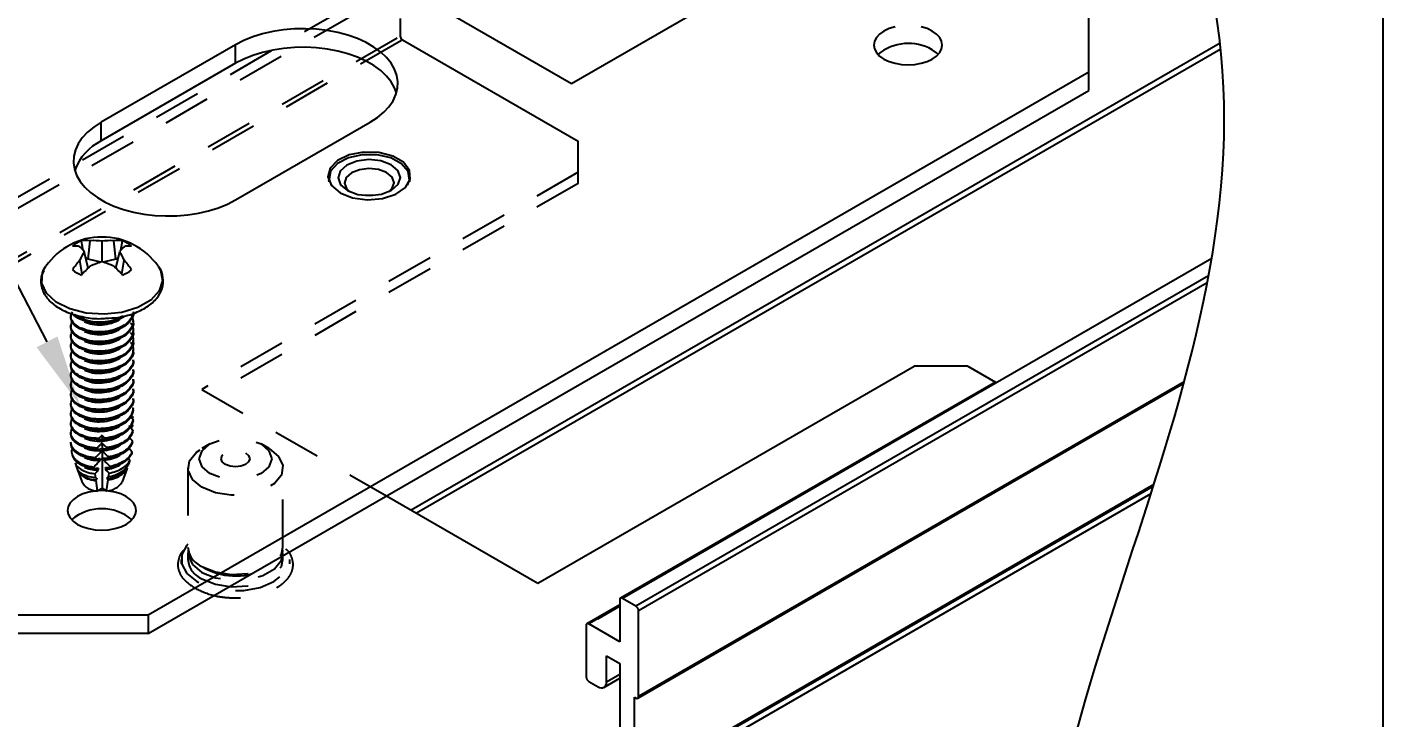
# Model space of a CAD drawing. Extents: x 0 to 16.5, y -14 to 0.
# Drawn here: x 12.939 to 16.506, y -8.873 to -7.055 of the extents above; entities that cross this region are included whole.
import ezdxf
from ezdxf import colors
from ezdxf.entities.mleader import LeaderData, LeaderLine
from ezdxf.math import Vec2, Vec3

# ---------------------------------------------------------------- set-up
doc = ezdxf.new("R2010")
doc.units = 0
doc.header["$LTSCALE"] = 0.5
doc.header["$MEASUREMENT"] = 0
doc.linetypes.add('HIDDEN', pattern=[0.375, 0.25, -0.125])
for name, color, linetype in [('Dimension', 10, 'CONTINUOUS'), ('FAB DWG', 221, 'CONTINUOUS'), ('Hardware', 242, 'CONTINUOUS'), ('Housing', 150, 'CONTINUOUS'), ('Mounting', 4, 'CONTINUOUS')]:
    doc.layers.add(name, color=color, linetype=linetype)
doc.layers.add('Text-Unprinted', color=131, linetype='CONTINUOUS', plot=False)
doc.styles.get("Standard").update_dxf_attribs({"font": 'arial.ttf'})

msp = doc.modelspace()

# ---------------------------------------------------------------- linework, layer by layer
at = {"layer": 'Dimension', "transparency": 16777216}
msp.add_open_spline([(16.4946, -11.4357), (15.1685, -10.124), (16.0562, -8.242), (16.338, -6.4127), (14.7579, -5.449)], degree=3, dxfattribs=at)
at = {"layer": 'Hardware', "linetype": 'Continuous', "lineweight": 25, "transparency": 16777216}
for p, q in [((13.0999, -7.6654), (13.1052, -7.6172)), ((13.1361, -7.6725), (13.1361, -7.6188)), ((13.1722, -7.6654), (13.1669, -7.6172)), ((13.1859, -7.642), (13.1902, -7.6177)), ((13.0842, -7.705), (13.078, -7.6686)), ((13.0998, -7.6894), (13.0895, -7.6456)), ((13.0999, -7.6654), (13.0933, -7.6615)), ((13.1333, -7.6734), (13.0999, -7.6654)), ((13.1722, -7.6654), (13.1388, -7.6734)), ((13.1789, -7.6615), (13.1722, -7.6654)), ((13.1724, -7.6894), (13.1826, -7.6456)), ((13.1879, -7.705), (13.1942, -7.6686)), ((12.9825, -7.694), (12.9883, -7.6843)), ((13.0541, -7.8159), (13.0541, -7.8191)), ((13.0541, -7.8414), (13.0541, -7.8446)), ((13.0781, -7.8206), (13.0668, -7.8119)), ((13.1517, -7.8286), (13.1619, -7.8303)), ((13.2181, -7.8319), (13.2181, -7.8287)), ((13.0541, -7.867), (13.0541, -7.8701)), ((13.2181, -7.8574), (13.2181, -7.8542)), ((13.2181, -7.8829), (13.2181, -7.8797)), ((13.0541, -7.8925), (13.0541, -7.8957)), ((13.0541, -7.918), (13.0541, -7.9212)), ((13.2181, -7.9084), (13.2181, -7.9052)), ((13.0541, -7.9435), (13.0541, -7.9467)), ((13.2181, -7.9339), (13.2181, -7.9307)), ((13.0541, -7.969), (13.0541, -7.9722)), ((13.2181, -7.9594), (13.2181, -7.9563)), ((13.2181, -7.985), (13.2181, -7.9818)), ((13.0541, -7.9945), (13.0541, -7.9977)), ((13.0541, -8.0201), (13.0541, -8.0232)), ((13.2181, -8.0105), (13.2181, -8.0073)), ((13.0541, -8.0456), (13.0541, -8.0488)), ((13.2181, -8.0574), (13.2168, -8.0577)), ((13.2168, -8.0577), (13.2181, -8.0592)), ((13.2176, -8.0607), (13.2181, -8.0602)), ((13.2181, -8.036), (13.2181, -8.0328)), ((13.0541, -8.0711), (13.0541, -8.0743)), ((13.0541, -8.0966), (13.0541, -8.0998)), ((13.2153, -8.0851), (13.2178, -8.0825)), ((13.0541, -8.1221), (13.0541, -8.1253)), ((13.1326, -8.1153), (13.1361, -8.1148)), ((13.1361, -8.1093), (13.1333, -8.1121)), ((13.1388, -8.1118), (13.1361, -8.1093)), ((13.1361, -8.1093), (13.1361, -8.1148)), ((13.1361, -8.1148), (13.1394, -8.115)), ((13.1361, -8.1297), (13.1361, -8.1396)), ((13.1361, -8.15), (13.1361, -8.1645)), ((13.0577, -8.1807), (13.0598, -8.1865)), ((13.0651, -8.2017), (13.0702, -8.2159)), ((13.1361, -8.1686), (13.1361, -8.2685)), ((13.2092, -8.1951), (13.2056, -8.2053)), ((13.2153, -8.1769), (13.2067, -8.1898)), ((13.0723, -8.2219), (13.0827, -8.2512)), ((13.077, -8.2301), (13.0898, -8.2399)), ((13.0901, -8.2396), (13.077, -8.2301)), ((13.0898, -8.2399), (13.0901, -8.2396)), ((13.1149, -8.2129), (13.1154, -8.2165)), ((13.1174, -8.2306), (13.1189, -8.2412)), ((13.1498, -8.2393), (13.1535, -8.2392)), ((13.1535, -8.2392), (13.155, -8.2291)), ((13.1571, -8.2145), (13.1575, -8.2114)), ((13.1575, -8.2114), (13.1575, -8.2114)), ((13.202, -8.2155), (13.1892, -8.2519)), ((13.2005, -8.2136), (13.202, -8.2155)), ((13.1189, -8.2412), (13.122, -8.241)), ((13.1209, -8.2473), (13.1199, -8.2483)), ((13.1199, -8.2483), (13.1238, -8.2755)), ((13.1238, -8.2755), (13.1361, -8.2685)), ((13.1361, -8.2685), (13.1483, -8.2755)), ((13.1483, -8.2755), (13.1524, -8.2469)), ((13.1524, -8.2469), (13.1509, -8.2454))]:
    msp.add_line(p, q, dxfattribs=at)
at = {"layer": 'Hardware', "linetype": 'Continuous', "lineweight": 25, "transparency": 16777216, "flags": 128}
for points in [[(13.2839, -7.6843), (13.2901, -7.6951), (13.2954, -7.7223), (13.2866, -7.7493), (13.2644, -7.7736), (13.2308, -7.793), (13.1887, -7.8058), (13.142, -7.8109), (13.0948, -7.8078), (13.0512, -7.7968), (13.0152, -7.7789), (12.9899, -7.7557), (12.9776, -7.7292), (12.9794, -7.7018), (12.9825, -7.694)], [(13.0711, -8.2166), (13.0728, -8.2232), (13.077, -8.2301)]]:
    msp.add_lwpolyline(points, dxfattribs=at)
at = {"layer": 'Hardware', "linetype": 'Continuous', "lineweight": 25, "transparency": 16777216}
for centre, radius, start, end in [((13.1361, -7.7881), 0.1806, 35.088, 144.912), ((13.1141, -7.7007), 0.089, 111.1734, 128.8212), ((13.0618, -7.7085), 0.0773, 77.8855, 92.5937), ((12.9988, -7.717), 0.1155, 38.183, 46.6966), ((13.0953, -7.7055), 0.0889, 83.5452, 98.6296), ((13.1124, -7.7839), 0.1668, 81.8505, 92.4696), ((13.1597, -7.7839), 0.1668, 87.5304, 98.1495), ((13.1769, -7.7055), 0.0889, 81.3704, 96.4548), ((13.2734, -7.717), 0.1155, 133.3034, 141.817), ((13.1581, -7.7007), 0.089, 51.1788, 68.8266), ((13.2104, -7.7085), 0.0773, 87.4063, 102.1145), ((13.249, -7.8222), 0.2299, 138.0627, 146.0598), ((13.2606, -7.7462), 0.1984, 149.535, 156.9599), ((13.0116, -7.7462), 0.1984, 23.0401, 30.465), ((13.0232, -7.8222), 0.2299, 33.9402, 41.9373), ((13.1141, -7.6245), 0.089, 231.1788, 248.8266), ((13.3433, -7.9469), 0.3544, 132.191, 137.5116), ((13.2163, -7.9277), 0.2675, 107.4467, 114.5241), ((13.0559, -7.9277), 0.2675, 65.4759, 72.5533), ((12.9289, -7.9469), 0.3544, 42.4884, 47.809), ((13.1581, -7.6245), 0.089, 291.1734, 308.8212), ((13.1471, -8.1209), 0.0911, 276.5834, 310.8704), ((13.124, -8.2284), 0.0472, 208.9276, 269.8493), ((13.147, -8.226), 0.0495, 271.5526, 328.442)]:
    msp.add_arc(centre, radius, start, end, dxfattribs=at)
for major_axis, ratio, start_param, end_param in [((0.0623, 0.5129), 0.103906, 5.550319, 5.558335), ((0.0551, 0.5797), 0.104683, 5.424047, 5.432229), ((0.0623, 0.5129), 0.103906, 5.488209, 5.495791), ((0.0551, 0.5797), 0.104683, 5.360736, 5.368458), ((0.0623, 0.5129), 0.103906, 0.897187, 0.905246), ((-0.0623, 0.5129), 0.103906, 5.378789, 5.38669), ((0.0623, 0.5129), 0.103906, 5.42916, 5.436395), ((0.0551, 0.5797), 0.104683, 5.300658, 5.308015), ((0.0623, 0.5129), 0.103906, 1.019851, 1.027134), ((0.0623, 0.5129), 0.103906, 0.960083, 0.96771), ((-0.0623, 0.5129), 0.103906, 5.317478, 5.324971), ((-0.0623, 0.5129), 0.103906, 5.25905, 5.266216), ((0.0551, 0.5797), 0.104683, 5.243173, 5.250235), ((0.0623, 0.5129), 0.103906, 1.077103, 1.084107), ((0.0495, 0.4071), 0.103906, 0.931604, 0.951243), ((0.0495, 0.4071), 0.103906, 0.863326, 0.870497), ((-0.0495, 0.4071), 0.103906, 5.412877, 5.419859), ((-0.0495, 0.4071), 0.103906, 5.334093, 5.35328), ((-0.0623, 0.5129), 0.103906, 5.202957, 5.209856), ((0.0551, 0.5797), 0.104683, 5.187803, 5.194622), ((0.0495, 0.4071), 0.103906, 1.008321, 1.0268), ((-0.0495, 0.4071), 0.103906, 5.26015, 5.278251), ((-0.0495, 0.4071), 0.103906, 5.189906, 5.207169), ((0.0495, 0.4071), 0.103906, 1.080833, 1.098422)]:
    msp.add_ellipse((13.1361, -8.4371), major_axis=major_axis, ratio=ratio, start_param=start_param, end_param=end_param, dxfattribs=at)
for points, knots in [([(13.0862, -7.642), (13.086, -7.6406), (13.0845, -7.6325), (13.0831, -7.6244), (13.0819, -7.6177)], [0, 0, 0, 0, 0.169729, 1, 1, 1, 1]), ([(12.983, -7.6954), (12.9802, -7.7013), (12.9732, -7.7161), (12.9758, -7.7419), (12.9895, -7.7681), (13.0139, -7.7904), (13.0476, -7.8081), (13.0885, -7.819), (13.1228, -7.8235), (13.1419, -7.8218), (13.1461, -7.8214)], [0, 0, 0, 0, 0.093745, 0.235235, 0.37313, 0.514045, 0.660746, 0.809291, 0.957571, 1, 1, 1, 1]), ([(13.1461, -7.8214), (13.1567, -7.8209), (13.1824, -7.8198), (13.2202, -7.8095), (13.2558, -7.7923), (13.2814, -7.7697), (13.2965, -7.743), (13.2978, -7.7148), (13.293, -7.6953), (13.2859, -7.6875), (13.2858, -7.6874)], [0, 0, 0, 0, 0.108513, 0.260972, 0.414412, 0.569308, 0.70776, 0.855419, 0.997326, 1, 1, 1, 1]), ([(13.0781, -7.8462), (13.0715, -7.8418), (13.0581, -7.8331), (13.0517, -7.8174), (13.0565, -7.8079), (13.0585, -7.8041)], [0, 0, 0, 0, 0.365779, 0.741182, 1, 1, 1, 1]), ([(13.0781, -7.8238), (13.0703, -7.8197), (13.0625, -7.8156), (13.0604, -7.8102), (13.0604, -7.8101)], [0, 0, 0, 0, 0.9988749, 1, 1, 1, 1]), ([(13.218, -7.8032), (13.218, -7.8032), (13.2201, -7.8098), (13.2128, -7.8233), (13.1959, -7.8407), (13.1682, -7.8529), (13.1362, -7.8579), (13.1035, -7.8563), (13.0865, -7.8495), (13.0781, -7.8462)], [0, 0, 0, 0, 0.001912, 0.16499, 0.333323, 0.501657, 0.664735, 0.834544, 1, 1, 1, 1]), ([(13.218, -7.8064), (13.218, -7.8064), (13.2201, -7.813), (13.2128, -7.8265), (13.1959, -7.8438), (13.1682, -7.856), (13.1362, -7.8611), (13.1035, -7.8595), (13.0865, -7.8527), (13.0781, -7.8494)], [0, 0, 0, 0, 0.001912, 0.16499, 0.333323, 0.501657, 0.664735, 0.834544, 1, 1, 1, 1]), ([(13.2122, -7.8103), (13.215, -7.8165), (13.2207, -7.8291), (13.2136, -7.8488), (13.1957, -7.8662), (13.1682, -7.8784), (13.1361, -7.8834), (13.1035, -7.8818), (13.0865, -7.875), (13.0781, -7.8717)], [0, 0, 0, 0, 0.135905, 0.27709, 0.422824, 0.568559, 0.709744, 0.856757, 1, 1, 1, 1]), ([(13.0781, -7.8717), (13.0715, -7.8674), (13.0581, -7.8586), (13.0517, -7.8429), (13.0565, -7.8334), (13.0585, -7.8296)], [0, 0, 0, 0, 0.3657785, 0.7411822, 1, 1, 1, 1]), ([(13.0781, -7.8494), (13.0712, -7.845), (13.0575, -7.8363), (13.0553, -7.8249), (13.0541, -7.8191)], [0, 0, 0, 0, 0.4963371, 1, 1, 1, 1]), ([(13.0781, -7.8749), (13.0712, -7.8705), (13.0575, -7.8618), (13.0553, -7.8504), (13.0541, -7.8446)], [0, 0, 0, 0, 0.496337, 1, 1, 1, 1]), ([(13.1907, -7.8158), (13.1832, -7.8197), (13.1673, -7.8279), (13.136, -7.8323), (13.1035, -7.8308), (13.0865, -7.824), (13.0781, -7.8206)], [0, 0, 0, 0, 0.2278321, 0.4805168, 0.7436315, 1, 1, 1, 1]), ([(13.1941, -7.8175), (13.1855, -7.8219), (13.1686, -7.8308), (13.136, -7.8355), (13.1035, -7.834), (13.0865, -7.8272), (13.0781, -7.8238)], [0, 0, 0, 0, 0.252496, 0.49711, 0.75182, 1, 1, 1, 1]), ([(13.218, -7.8319), (13.218, -7.8319), (13.2201, -7.8385), (13.2128, -7.852), (13.1959, -7.8694), (13.1682, -7.8816), (13.1362, -7.8866), (13.1035, -7.885), (13.0865, -7.8782), (13.0781, -7.8749)], [0, 0, 0, 0, 0.001912, 0.16499, 0.333323, 0.501657, 0.664735, 0.834544, 1, 1, 1, 1]), ([(13.2113, -7.8338), (13.2114, -7.834), (13.2177, -7.8399), (13.2194, -7.8545), (13.214, -7.8742), (13.1956, -7.8917), (13.1683, -7.9039), (13.1361, -7.909), (13.1035, -7.9073), (13.0865, -7.9005), (13.0781, -7.8972)], [0, 0, 0, 0, 0.003884, 0.148717, 0.287809, 0.431382, 0.574956, 0.714048, 0.858881, 1, 1, 1, 1]), ([(13.186, -7.821), (13.1848, -7.8224), (13.1791, -7.8285), (13.1612, -7.8355), (13.1362, -7.84), (13.1102, -7.839), (13.0967, -7.8338), (13.0901, -7.8313)], [0, 0, 0, 0, 0.065563, 0.301515, 0.530069, 0.768099, 1, 1, 1, 1]), ([(13.186, -7.8465), (13.1848, -7.8479), (13.1791, -7.854), (13.1612, -7.861), (13.1362, -7.8655), (13.1102, -7.8645), (13.0967, -7.8593), (13.0901, -7.8568)], [0, 0, 0, 0, 0.065563, 0.301515, 0.530069, 0.768099, 1, 1, 1, 1]), ([(13.0781, -7.8972), (13.0715, -7.8929), (13.0581, -7.8841), (13.0517, -7.8684), (13.0565, -7.859), (13.0585, -7.8551)], [0, 0, 0, 0, 0.3657785, 0.7411822, 1, 1, 1, 1]), ([(13.0781, -7.9227), (13.0715, -7.9184), (13.0581, -7.9096), (13.0517, -7.8939), (13.0565, -7.8845), (13.0585, -7.8806)], [0, 0, 0, 0, 0.365779, 0.741182, 1, 1, 1, 1]), ([(13.0781, -7.9004), (13.0712, -7.896), (13.0575, -7.8873), (13.0553, -7.8759), (13.0541, -7.8701)], [0, 0, 0, 0, 0.4963371, 1, 1, 1, 1]), ([(13.218, -7.8574), (13.218, -7.8575), (13.2201, -7.864), (13.2128, -7.8775), (13.1959, -7.8949), (13.1682, -7.9071), (13.1362, -7.9121), (13.1035, -7.9105), (13.0865, -7.9037), (13.0781, -7.9004)], [0, 0, 0, 0, 0.001912, 0.16499, 0.333323, 0.501657, 0.664735, 0.834544, 1, 1, 1, 1]), ([(13.2113, -7.8593), (13.2114, -7.8595), (13.2177, -7.8654), (13.2194, -7.88), (13.214, -7.8997), (13.1956, -7.9172), (13.1683, -7.9294), (13.1361, -7.9345), (13.1035, -7.9328), (13.0865, -7.9261), (13.0781, -7.9227)], [0, 0, 0, 0, 0.003884, 0.148717, 0.287809, 0.431382, 0.574956, 0.714048, 0.858881, 1, 1, 1, 1]), ([(13.218, -7.8829), (13.218, -7.883), (13.2201, -7.8895), (13.2128, -7.903), (13.1959, -7.9204), (13.1682, -7.9326), (13.1362, -7.9377), (13.1035, -7.936), (13.0865, -7.9292), (13.0781, -7.9259)], [0, 0, 0, 0, 0.0019117, 0.1649899, 0.3333232, 0.5016566, 0.6647348, 0.8345443, 1, 1, 1, 1]), ([(13.186, -7.8721), (13.1848, -7.8734), (13.1791, -7.8795), (13.1612, -7.8865), (13.1362, -7.891), (13.1102, -7.89), (13.0967, -7.8849), (13.0901, -7.8823)], [0, 0, 0, 0, 0.065563, 0.301515, 0.530069, 0.768099, 1, 1, 1, 1]), ([(13.0781, -7.9482), (13.0715, -7.9439), (13.0581, -7.9351), (13.0517, -7.9194), (13.0565, -7.91), (13.0585, -7.9061)], [0, 0, 0, 0, 0.365779, 0.741182, 1, 1, 1, 1]), ([(13.0781, -7.9259), (13.0712, -7.9216), (13.0575, -7.9128), (13.0553, -7.9014), (13.0541, -7.8956)], [0, 0, 0, 0, 0.496337, 1, 1, 1, 1]), ([(13.2113, -7.8849), (13.2114, -7.885), (13.2177, -7.8909), (13.2194, -7.9055), (13.214, -7.9252), (13.1956, -7.9428), (13.1683, -7.9549), (13.1361, -7.96), (13.1035, -7.9583), (13.0865, -7.9516), (13.0781, -7.9482)], [0, 0, 0, 0, 0.0038841, 0.1487169, 0.2878086, 0.4313823, 0.5749561, 0.7140477, 0.8588806, 1, 1, 1, 1]), ([(13.218, -7.9084), (13.218, -7.9085), (13.2201, -7.915), (13.2128, -7.9286), (13.1959, -7.9459), (13.1682, -7.9581), (13.1362, -7.9632), (13.1035, -7.9615), (13.0865, -7.9548), (13.0781, -7.9514)], [0, 0, 0, 0, 0.001912, 0.16499, 0.333323, 0.501657, 0.664735, 0.834544, 1, 1, 1, 1]), ([(13.186, -7.8976), (13.1848, -7.8989), (13.1791, -7.905), (13.1612, -7.912), (13.1362, -7.9165), (13.1102, -7.9155), (13.0967, -7.9104), (13.0901, -7.9078)], [0, 0, 0, 0, 0.065563, 0.301515, 0.530069, 0.768099, 1, 1, 1, 1]), ([(13.0781, -7.9737), (13.0715, -7.9694), (13.0581, -7.9607), (13.0517, -7.945), (13.0565, -7.9355), (13.0585, -7.9316)], [0, 0, 0, 0, 0.365779, 0.741182, 1, 1, 1, 1]), ([(13.0781, -7.9514), (13.0712, -7.9471), (13.0575, -7.9383), (13.0553, -7.9269), (13.0541, -7.9212)], [0, 0, 0, 0, 0.496337, 1, 1, 1, 1]), ([(13.0781, -7.9769), (13.0712, -7.9726), (13.0575, -7.9639), (13.0553, -7.9524), (13.0541, -7.9467)], [0, 0, 0, 0, 0.496337, 1, 1, 1, 1]), ([(13.218, -7.9308), (13.218, -7.9308), (13.2201, -7.9373), (13.2128, -7.9509), (13.1959, -7.9682), (13.1682, -7.9804), (13.1362, -7.9855), (13.1035, -7.9839), (13.0865, -7.9771), (13.0781, -7.9737)], [0, 0, 0, 0, 0.001912, 0.16499, 0.333323, 0.501657, 0.664735, 0.834544, 1, 1, 1, 1]), ([(13.218, -7.9339), (13.218, -7.934), (13.2201, -7.9405), (13.2128, -7.9541), (13.1959, -7.9714), (13.1682, -7.9836), (13.1362, -7.9887), (13.1035, -7.9871), (13.0865, -7.9803), (13.0781, -7.9769)], [0, 0, 0, 0, 0.001912, 0.16499, 0.333323, 0.501657, 0.664735, 0.834544, 1, 1, 1, 1]), ([(13.186, -7.9231), (13.1848, -7.9244), (13.1791, -7.9305), (13.1612, -7.9375), (13.1362, -7.942), (13.1102, -7.9411), (13.0967, -7.9359), (13.0901, -7.9334)], [0, 0, 0, 0, 0.065563, 0.301515, 0.530069, 0.768099, 1, 1, 1, 1]), ([(13.186, -7.9486), (13.1848, -7.9499), (13.1791, -7.956), (13.1612, -7.9631), (13.1362, -7.9676), (13.1102, -7.9666), (13.0967, -7.9614), (13.0901, -7.9589)], [0, 0, 0, 0, 0.065563, 0.301515, 0.530069, 0.768099, 1, 1, 1, 1]), ([(13.0781, -7.9993), (13.0715, -7.9949), (13.0581, -7.9862), (13.0517, -7.9705), (13.0565, -7.961), (13.0585, -7.9572)], [0, 0, 0, 0, 0.365779, 0.741182, 1, 1, 1, 1]), ([(13.0781, -8.0248), (13.0715, -8.0205), (13.0581, -8.0117), (13.0517, -7.996), (13.0565, -7.9865), (13.0585, -7.9827)], [0, 0, 0, 0, 0.365779, 0.741182, 1, 1, 1, 1]), ([(13.0781, -8.0025), (13.0712, -7.9981), (13.0575, -7.9894), (13.0553, -7.978), (13.0541, -7.9722)], [0, 0, 0, 0, 0.496337, 1, 1, 1, 1]), ([(13.218, -7.9563), (13.218, -7.9563), (13.2201, -7.9629), (13.2128, -7.9764), (13.1959, -7.9938), (13.1682, -8.006), (13.1362, -8.011), (13.1035, -8.0094), (13.0865, -8.0026), (13.0781, -7.9993)], [0, 0, 0, 0, 0.001912, 0.16499, 0.333323, 0.501657, 0.664735, 0.834544, 1, 1, 1, 1]), ([(13.218, -7.9595), (13.218, -7.9595), (13.2201, -7.9661), (13.2128, -7.9796), (13.1959, -7.9969), (13.1682, -8.0091), (13.1362, -8.0142), (13.1035, -8.0126), (13.0865, -8.0058), (13.0781, -8.0025)], [0, 0, 0, 0, 0.001912, 0.16499, 0.333323, 0.501657, 0.664735, 0.834544, 1, 1, 1, 1]), ([(13.218, -7.9818), (13.218, -7.9819), (13.2201, -7.9884), (13.2128, -8.0019), (13.1959, -8.0193), (13.1682, -8.0315), (13.1362, -8.0365), (13.1035, -8.0349), (13.0865, -8.0281), (13.0781, -8.0248)], [0, 0, 0, 0, 0.001912, 0.16499, 0.333323, 0.501657, 0.664735, 0.834544, 1, 1, 1, 1]), ([(13.218, -7.985), (13.218, -7.985), (13.2201, -7.9916), (13.2128, -8.0051), (13.1959, -8.0225), (13.1682, -8.0347), (13.1362, -8.0397), (13.1035, -8.0381), (13.0865, -8.0313), (13.0781, -8.028)], [0, 0, 0, 0, 0.001912, 0.16499, 0.333323, 0.501657, 0.664735, 0.834544, 1, 1, 1, 1]), ([(13.186, -7.9741), (13.1848, -7.9755), (13.1791, -7.9816), (13.1612, -7.9886), (13.1362, -7.9931), (13.1102, -7.9921), (13.0967, -7.9869), (13.0901, -7.9844)], [0, 0, 0, 0, 0.065563, 0.301515, 0.530069, 0.768099, 1, 1, 1, 1]), ([(13.0781, -8.0503), (13.0715, -8.046), (13.0581, -8.0372), (13.0517, -8.0215), (13.0565, -8.0121), (13.0585, -8.0082)], [0, 0, 0, 0, 0.365779, 0.741182, 1, 1, 1, 1]), ([(13.0781, -8.028), (13.0712, -8.0236), (13.0575, -8.0149), (13.0553, -8.0035), (13.0541, -7.9977)], [0, 0, 0, 0, 0.4963371, 1, 1, 1, 1]), ([(13.0781, -8.0535), (13.0712, -8.0492), (13.0575, -8.0404), (13.0553, -8.029), (13.0541, -8.0232)], [0, 0, 0, 0, 0.496337, 1, 1, 1, 1]), ([(13.218, -8.0073), (13.218, -8.0074), (13.2201, -8.0139), (13.2128, -8.0274), (13.1959, -8.0448), (13.1682, -8.057), (13.1362, -8.0621), (13.1035, -8.0604), (13.0865, -8.0536), (13.0781, -8.0503)], [0, 0, 0, 0, 0.001912, 0.16499, 0.333323, 0.501657, 0.664735, 0.834544, 1, 1, 1, 1]), ([(13.218, -8.0105), (13.218, -8.0106), (13.2201, -8.0171), (13.2128, -8.0306), (13.1959, -8.048), (13.1682, -8.0602), (13.1362, -8.0652), (13.1035, -8.0636), (13.0865, -8.0568), (13.0781, -8.0535)], [0, 0, 0, 0, 0.001912, 0.16499, 0.333323, 0.501657, 0.664735, 0.834544, 1, 1, 1, 1]), ([(13.186, -7.9996), (13.1848, -8.001), (13.1791, -8.0071), (13.1612, -8.0141), (13.1362, -8.0186), (13.1102, -8.0176), (13.0967, -8.0124), (13.0901, -8.0099)], [0, 0, 0, 0, 0.0655629, 0.3015148, 0.5300688, 0.7680994, 1, 1, 1, 1]), ([(13.186, -8.0252), (13.1848, -8.0265), (13.1791, -8.0326), (13.1612, -8.0396), (13.1362, -8.0441), (13.1102, -8.0431), (13.0967, -8.038), (13.0901, -8.0354)], [0, 0, 0, 0, 0.065563, 0.301515, 0.530069, 0.768099, 1, 1, 1, 1]), ([(13.0781, -8.0758), (13.0715, -8.0715), (13.0581, -8.0627), (13.0517, -8.047), (13.0565, -8.0376), (13.0585, -8.0337)], [0, 0, 0, 0, 0.365779, 0.741182, 1, 1, 1, 1]), ([(13.0781, -8.1013), (13.0715, -8.097), (13.0581, -8.0882), (13.0517, -8.0725), (13.0565, -8.0631), (13.0585, -8.0592)], [0, 0, 0, 0, 0.365779, 0.741182, 1, 1, 1, 1]), ([(13.0781, -8.079), (13.0712, -8.0747), (13.0575, -8.0659), (13.0553, -8.0545), (13.0541, -8.0488)], [0, 0, 0, 0, 0.496337, 1, 1, 1, 1]), ([(13.218, -8.0328), (13.218, -8.0329), (13.2201, -8.0394), (13.2128, -8.0529), (13.1959, -8.0703), (13.1682, -8.0825), (13.1362, -8.0876), (13.1035, -8.0859), (13.0865, -8.0792), (13.0781, -8.0758)], [0, 0, 0, 0, 0.001912, 0.16499, 0.333323, 0.501657, 0.664735, 0.834544, 1, 1, 1, 1]), ([(13.218, -8.036), (13.218, -8.0361), (13.2201, -8.0426), (13.2128, -8.0561), (13.1959, -8.0735), (13.1682, -8.0857), (13.1362, -8.0908), (13.1035, -8.0891), (13.0865, -8.0823), (13.0781, -8.079)], [0, 0, 0, 0, 0.001912, 0.16499, 0.333323, 0.501657, 0.664735, 0.834544, 1, 1, 1, 1]), ([(13.186, -8.0507), (13.1848, -8.052), (13.1791, -8.0581), (13.1612, -8.0651), (13.1362, -8.0696), (13.1102, -8.0686), (13.0967, -8.0635), (13.0901, -8.0609)], [0, 0, 0, 0, 0.0655629, 0.3015148, 0.5300688, 0.7680994, 1, 1, 1, 1]), ([(13.2181, -8.0592), (13.2167, -8.0657), (13.2141, -8.0787), (13.1955, -8.0956), (13.1694, -8.1079), (13.1489, -8.1105), (13.1388, -8.1118)], [0, 0, 0, 0, 0.248345, 0.505013, 0.756755, 1, 1, 1, 1]), ([(13.0781, -8.1268), (13.0715, -8.1225), (13.0581, -8.1138), (13.0517, -8.098), (13.0566, -8.0885), (13.0585, -8.0845)], [0, 0, 0, 0, 0.364158, 0.737899, 1, 1, 1, 1]), ([(13.0781, -8.1045), (13.0712, -8.1002), (13.0575, -8.0914), (13.0553, -8.08), (13.0541, -8.0743)], [0, 0, 0, 0, 0.496337, 1, 1, 1, 1]), ([(13.186, -8.0762), (13.1848, -8.0775), (13.1791, -8.0836), (13.1612, -8.0906), (13.1362, -8.0952), (13.1102, -8.0942), (13.0967, -8.089), (13.0901, -8.0865)], [0, 0, 0, 0, 0.0655629, 0.3015148, 0.5300688, 0.7680994, 1, 1, 1, 1]), ([(13.2181, -8.0629), (13.2167, -8.0692), (13.2139, -8.0821), (13.1955, -8.0988), (13.1697, -8.111), (13.1494, -8.1136), (13.1394, -8.115)], [0, 0, 0, 0, 0.248233, 0.504975, 0.756819, 1, 1, 1, 1]), ([(13.2178, -8.088), (13.2161, -8.0939), (13.2126, -8.1057), (13.1953, -8.121), (13.1716, -8.1325), (13.153, -8.1354), (13.1438, -8.1369)], [0, 0, 0, 0, 0.247583, 0.504745, 0.75717, 1, 1, 1, 1]), ([(13.2178, -8.0916), (13.216, -8.0974), (13.2124, -8.1091), (13.1953, -8.1242), (13.1719, -8.1355), (13.1535, -8.1385), (13.1445, -8.14)], [0, 0, 0, 0, 0.24751, 0.504717, 0.757205, 1, 1, 1, 1]), ([(13.2118, -8.0809), (13.212, -8.0811), (13.214, -8.0834), (13.216, -8.0858), (13.2178, -8.088)], [0, 0, 0, 0, 0.072061, 1, 1, 1, 1]), ([(13.0781, -8.1524), (13.0715, -8.148), (13.0581, -8.1393), (13.0517, -8.1234), (13.0566, -8.1138), (13.0586, -8.1098)], [0, 0, 0, 0, 0.36198, 0.733484, 1, 1, 1, 1]), ([(13.0781, -8.13), (13.0712, -8.1257), (13.0575, -8.117), (13.0553, -8.1055), (13.0541, -8.0998)], [0, 0, 0, 0, 0.496337, 1, 1, 1, 1]), ([(13.0781, -8.1556), (13.0712, -8.1512), (13.0575, -8.1425), (13.0553, -8.1311), (13.0541, -8.1253)], [0, 0, 0, 0, 0.496337, 1, 1, 1, 1]), ([(13.1333, -8.1121), (13.1228, -8.1118), (13.1021, -8.1113), (13.086, -8.1046), (13.0781, -8.1013)], [0, 0, 0, 0, 0.507094, 1, 1, 1, 1]), ([(13.1326, -8.1153), (13.1223, -8.115), (13.1018, -8.1144), (13.0859, -8.1078), (13.0781, -8.1045)], [0, 0, 0, 0, 0.507208, 1, 1, 1, 1]), ([(13.1282, -8.1377), (13.1186, -8.1371), (13.0999, -8.1361), (13.0853, -8.1299), (13.0781, -8.1268)], [0, 0, 0, 0, 0.5078746, 1, 1, 1, 1]), ([(13.1275, -8.1409), (13.1181, -8.1403), (13.0996, -8.1392), (13.0852, -8.133), (13.0781, -8.13)], [0, 0, 0, 0, 0.507952, 1, 1, 1, 1]), ([(13.1859, -8.1018), (13.1847, -8.1031), (13.179, -8.1092), (13.1612, -8.1161), (13.1362, -8.1207), (13.1102, -8.1197), (13.0967, -8.1145), (13.0901, -8.112)], [0, 0, 0, 0, 0.0636845, 0.3001107, 0.5291241, 0.7676333, 1, 1, 1, 1]), ([(13.1857, -8.1276), (13.1846, -8.1288), (13.1789, -8.1347), (13.1612, -8.1417), (13.1362, -8.1462), (13.1102, -8.1452), (13.0967, -8.14), (13.0901, -8.1375)], [0, 0, 0, 0, 0.060282, 0.297567, 0.527413, 0.766789, 1, 1, 1, 1]), ([(13.1361, -8.1297), (13.1354, -8.1303), (13.1328, -8.1329), (13.1301, -8.1356), (13.1282, -8.1377)], [0, 0, 0, 0, 0.2455006, 1, 1, 1, 1]), ([(13.1438, -8.1369), (13.1413, -8.1345), (13.1387, -8.1321), (13.1361, -8.1297), (13.1361, -8.1297)], [0, 0, 0, 0, 0.974545, 1, 1, 1, 1]), ([(13.2173, -8.1166), (13.2153, -8.1219), (13.2112, -8.1326), (13.1951, -8.1464), (13.1737, -8.1571), (13.1569, -8.1603), (13.1486, -8.1618)], [0, 0, 0, 0, 0.247155, 0.504541, 0.757316, 1, 1, 1, 1]), ([(13.2172, -8.1202), (13.2151, -8.1254), (13.211, -8.136), (13.1951, -8.1496), (13.174, -8.1601), (13.1573, -8.1634), (13.1492, -8.1649)], [0, 0, 0, 0, 0.247128, 0.504519, 0.757312, 1, 1, 1, 1]), ([(13.2069, -8.1041), (13.2071, -8.1043), (13.209, -8.1065), (13.2124, -8.1107), (13.2156, -8.1146), (13.2173, -8.1166)], [0, 0, 0, 0, 0.0618727, 0.5308771, 1, 1, 1, 1]), ([(13.2122, -8.1104), (13.2125, -8.11), (13.2142, -8.1082), (13.2159, -8.1065), (13.2172, -8.105)], [0, 0, 0, 0, 0.2050042, 1, 1, 1, 1]), ([(13.0781, -8.1779), (13.0712, -8.1735), (13.0575, -8.1648), (13.0553, -8.1534), (13.0541, -8.1476)], [0, 0, 0, 0, 0.496337, 1, 1, 1, 1]), ([(13.0781, -8.1811), (13.0712, -8.1767), (13.0575, -8.168), (13.0553, -8.1566), (13.0541, -8.1508)], [0, 0, 0, 0, 0.496337, 1, 1, 1, 1]), ([(13.0589, -8.1634), (13.0584, -8.1641), (13.0547, -8.1693), (13.0565, -8.18), (13.0639, -8.1928), (13.0744, -8.1994), (13.079, -8.2023)], [0, 0, 0, 0, 0.054839, 0.390036, 0.729112, 1, 1, 1, 1]), ([(13.1233, -8.1631), (13.1147, -8.1623), (13.0978, -8.1609), (13.0846, -8.1552), (13.0781, -8.1524)], [0, 0, 0, 0, 0.508384, 1, 1, 1, 1]), ([(13.1227, -8.1662), (13.1142, -8.1655), (13.0976, -8.164), (13.0845, -8.1583), (13.0781, -8.1556)], [0, 0, 0, 0, 0.50843, 1, 1, 1, 1]), ([(13.1356, -8.1708), (13.127, -8.1708), (13.1099, -8.1708), (13.0966, -8.1656), (13.0901, -8.163)], [0, 0, 0, 0, 0.506717, 1, 1, 1, 1]), ([(13.1227, -8.1662), (13.1239, -8.1661), (13.1262, -8.1659), (13.1306, -8.1654), (13.134, -8.1649), (13.1361, -8.1645)], [0, 0, 0, 0, 0.266508, 0.533018, 1, 1, 1, 1]), ([(13.1361, -8.15), (13.1353, -8.1507), (13.1328, -8.1533), (13.1286, -8.1576), (13.1251, -8.1613), (13.1233, -8.1631)], [0, 0, 0, 0, 0.171947, 0.5859227, 1, 1, 1, 1]), ([(13.1275, -8.1409), (13.1298, -8.1406), (13.1326, -8.1402), (13.1355, -8.1397), (13.1361, -8.1396)], [0, 0, 0, 0, 0.794285, 1, 1, 1, 1]), ([(13.1361, -8.1396), (13.1361, -8.1396), (13.1375, -8.1397), (13.1403, -8.1399), (13.1431, -8.14), (13.1445, -8.14)], [0, 0, 0, 0, 0.003729, 0.501835, 1, 1, 1, 1]), ([(13.1486, -8.1618), (13.1461, -8.1594), (13.142, -8.1554), (13.1378, -8.1515), (13.1361, -8.15)], [0, 0, 0, 0, 0.601653, 1, 1, 1, 1]), ([(13.1361, -8.1645), (13.1381, -8.1646), (13.1414, -8.1648), (13.1457, -8.1649), (13.148, -8.1649), (13.1492, -8.1649)], [0, 0, 0, 0, 0.46649, 0.733239, 1, 1, 1, 1]), ([(13.1855, -8.1533), (13.1844, -8.1544), (13.1788, -8.1603), (13.1613, -8.1674), (13.1447, -8.1696), (13.1365, -8.1708)], [0, 0, 0, 0, 0.1081783, 0.561243, 1, 1, 1, 1]), ([(13.2164, -8.1451), (13.2142, -8.1498), (13.2098, -8.1594), (13.1949, -8.1719), (13.1757, -8.1817), (13.1606, -8.185), (13.1532, -8.1866)], [0, 0, 0, 0, 0.247134, 0.504387, 0.757107, 1, 1, 1, 1]), ([(13.2163, -8.1486), (13.2141, -8.1533), (13.2096, -8.1628), (13.1949, -8.1751), (13.176, -8.1847), (13.161, -8.1881), (13.1537, -8.1897)], [0, 0, 0, 0, 0.247165, 0.504371, 0.75705, 1, 1, 1, 1]), ([(13.2074, -8.1632), (13.2077, -8.1635), (13.2092, -8.1654), (13.2118, -8.1688), (13.2142, -8.1718), (13.2154, -8.1734)], [0, 0, 0, 0, 0.107315, 0.553645, 1, 1, 1, 1]), ([(13.209, -8.1358), (13.2101, -8.1371), (13.2126, -8.1402), (13.215, -8.1433), (13.2164, -8.1451)], [0, 0, 0, 0, 0.416052, 1, 1, 1, 1]), ([(13.0803, -8.2068), (13.0755, -8.2039), (13.0656, -8.198), (13.062, -8.1903), (13.0601, -8.1864)], [0, 0, 0, 0, 0.482079, 1, 1, 1, 1]), ([(13.0653, -8.2017), (13.0653, -8.2018), (13.0655, -8.2063), (13.0721, -8.2133), (13.0808, -8.2188), (13.0844, -8.2211)], [0, 0, 0, 0, 0.021827, 0.597985, 1, 1, 1, 1]), ([(13.1187, -8.1883), (13.111, -8.1874), (13.0959, -8.1857), (13.084, -8.1804), (13.0781, -8.1779)], [0, 0, 0, 0, 0.50866, 1, 1, 1, 1]), ([(13.1181, -8.1915), (13.1105, -8.1906), (13.0956, -8.1888), (13.0839, -8.1836), (13.0781, -8.1811)], [0, 0, 0, 0, 0.508679, 1, 1, 1, 1]), ([(13.079, -8.2023), (13.086, -8.2054), (13.0968, -8.2102), (13.1102, -8.2122), (13.1149, -8.2129)], [0, 0, 0, 0, 0.649225, 1, 1, 1, 1]), ([(13.1304, -8.1965), (13.1227, -8.1962), (13.1076, -8.1956), (13.0958, -8.1909), (13.0901, -8.1885)], [0, 0, 0, 0, 0.507815, 1, 1, 1, 1]), ([(13.1304, -8.1965), (13.1277, -8.1993), (13.1236, -8.2035), (13.1185, -8.209), (13.116, -8.2116), (13.1149, -8.2129)], [0, 0, 0, 0, 0.51844, 0.777745, 1, 1, 1, 1]), ([(13.1181, -8.1915), (13.1192, -8.1914), (13.122, -8.1912), (13.1265, -8.1908), (13.1299, -8.1903), (13.1316, -8.1901)], [0, 0, 0, 0, 0.246446, 0.623126, 1, 1, 1, 1]), ([(13.1356, -8.1708), (13.1331, -8.1733), (13.1291, -8.1775), (13.1234, -8.1833), (13.1203, -8.1867), (13.1187, -8.1883)], [0, 0, 0, 0, 0.434884, 0.717424, 1, 1, 1, 1]), ([(13.1532, -8.1866), (13.1518, -8.1853), (13.1491, -8.1826), (13.1435, -8.1772), (13.1393, -8.1733), (13.1365, -8.1708)], [0, 0, 0, 0, 0.249776, 0.499556, 1, 1, 1, 1]), ([(13.1404, -8.1896), (13.1426, -8.1896), (13.146, -8.1897), (13.1504, -8.1897), (13.1526, -8.1897), (13.1537, -8.1897)], [0, 0, 0, 0, 0.499961, 0.749977, 1, 1, 1, 1]), ([(13.1855, -8.1789), (13.1844, -8.18), (13.1791, -8.1854), (13.1637, -8.192), (13.1489, -8.1945), (13.1417, -8.1958)], [0, 0, 0, 0, 0.115634, 0.566304, 1, 1, 1, 1]), ([(13.1575, -8.2114), (13.1562, -8.21), (13.1536, -8.2074), (13.1483, -8.2022), (13.1443, -8.1984), (13.1417, -8.1958)], [0, 0, 0, 0, 0.249848, 0.499699, 1, 1, 1, 1]), ([(13.155, -8.2291), (13.1613, -8.2276), (13.1757, -8.2242), (13.1941, -8.2142), (13.2049, -8.2035), (13.2084, -8.1968), (13.2092, -8.1951)], [0, 0, 0, 0, 0.252713, 0.571095, 0.890838, 1, 1, 1, 1]), ([(13.2067, -8.1898), (13.2011, -8.1946), (13.1898, -8.2041), (13.1709, -8.2114), (13.1596, -8.2139), (13.1571, -8.2145)], [0, 0, 0, 0, 0.438042, 0.8761, 1, 1, 1, 1]), ([(13.2154, -8.1734), (13.2131, -8.1776), (13.2084, -8.1862), (13.1948, -8.1973), (13.1776, -8.2063), (13.1641, -8.2097), (13.1575, -8.2114)], [0, 0, 0, 0, 0.247631, 0.504277, 0.756424, 1, 1, 1, 1]), ([(13.2057, -8.1905), (13.2061, -8.191), (13.2073, -8.1926), (13.2085, -8.1941), (13.2092, -8.1951)], [0, 0, 0, 0, 0.3486372, 1, 1, 1, 1]), ([(13.0878, -8.233), (13.083, -8.2301), (13.0745, -8.2251), (13.0719, -8.2185), (13.0708, -8.2156)], [0, 0, 0, 0, 0.55882, 1, 1, 1, 1]), ([(13.1154, -8.2165), (13.1139, -8.2163), (13.1038, -8.2152), (13.0914, -8.2121), (13.0826, -8.2079), (13.0803, -8.2068)], [0, 0, 0, 0, 0.115809, 0.765213, 1, 1, 1, 1]), ([(13.0844, -8.2211), (13.09, -8.2236), (13.0998, -8.228), (13.1121, -8.2298), (13.1174, -8.2306)], [0, 0, 0, 0, 0.56887, 1, 1, 1, 1]), ([(13.1189, -8.2412), (13.1119, -8.2402), (13.1003, -8.2386), (13.0913, -8.2346), (13.0878, -8.233)], [0, 0, 0, 0, 0.608092, 1, 1, 1, 1]), ([(13.1255, -8.222), (13.1188, -8.2215), (13.1055, -8.2205), (13.0952, -8.2162), (13.0901, -8.214)], [0, 0, 0, 0, 0.508466, 1, 1, 1, 1]), ([(13.1209, -8.2473), (13.1151, -8.2466), (13.1036, -8.2453), (13.0945, -8.2414), (13.0901, -8.2396)], [0, 0, 0, 0, 0.508748, 1, 1, 1, 1]), ([(13.1154, -8.2165), (13.1159, -8.2165), (13.1176, -8.2164), (13.1213, -8.2162), (13.1245, -8.2159), (13.1267, -8.2156)], [0, 0, 0, 0, 0.14554, 0.437363, 1, 1, 1, 1]), ([(13.1255, -8.222), (13.1238, -8.2237), (13.1211, -8.2266), (13.1184, -8.2295), (13.1174, -8.2306)], [0, 0, 0, 0, 0.609568, 1, 1, 1, 1]), ([(13.1453, -8.2145), (13.1474, -8.2145), (13.1506, -8.2145), (13.1545, -8.2145), (13.1563, -8.2145), (13.1571, -8.2145)], [0, 0, 0, 0, 0.541105, 0.811676, 1, 1, 1, 1]), ([(13.1856, -8.2045), (13.1845, -8.2056), (13.1795, -8.2104), (13.1659, -8.2166), (13.1528, -8.2193), (13.1464, -8.2207)], [0, 0, 0, 0, 0.127869, 0.572865, 1, 1, 1, 1]), ([(13.155, -8.2291), (13.1538, -8.2279), (13.1509, -8.2251), (13.1481, -8.2223), (13.1464, -8.2207)], [0, 0, 0, 0, 0.429588, 1, 1, 1, 1]), ([(13.1972, -8.2166), (13.196, -8.2189), (13.193, -8.225), (13.1827, -8.2334), (13.1681, -8.2412), (13.1566, -8.2441), (13.1509, -8.2454)], [0, 0, 0, 0, 0.167832, 0.452929, 0.73173, 1, 1, 1, 1]), ([(13.1524, -8.2469), (13.1591, -8.2453), (13.1729, -8.2419), (13.1898, -8.232), (13.1987, -8.2224), (13.2015, -8.2167), (13.202, -8.2155)], [0, 0, 0, 0, 0.2892147, 0.6028235, 0.9172916, 1, 1, 1, 1]), ([(13.2056, -8.2053), (13.2042, -8.208), (13.2001, -8.2157), (13.1873, -8.2268), (13.17, -8.2353), (13.158, -8.2382), (13.1535, -8.2392)], [0, 0, 0, 0, 0.17859, 0.499536, 0.816877, 1, 1, 1, 1]), ([(13.0898, -8.2399), (13.0954, -8.2424), (13.1044, -8.2463), (13.1157, -8.2478), (13.1199, -8.2483)], [0, 0, 0, 0, 0.6251293, 1, 1, 1, 1])]:
    msp.add_open_spline(points, degree=3, knots=knots, dxfattribs=at)
at = {"layer": 'Housing', "linetype": 'Continuous', "lineweight": 25, "transparency": 16777216}
for p, q in [((16.0778, -7.0978), (13.9492, -8.3263)), ((16.0795, -7.1132), (13.9634, -8.3345)), ((16.0557, -7.664), (14.5055, -8.5586)), ((16.0476, -7.7094), (14.5408, -8.579)), ((16.0441, -7.7278), (14.5479, -8.5912)), ((15.4865, -7.9892), (14.5005, -8.5581)), ((15.9834, -7.9882), (14.673, -8.7444)), ((14.673, -8.7478), (15.9823, -7.9922)), ((14.5458, -8.8212), (15.5544, -8.2389)), ((15.5524, -8.2367), (14.5479, -8.8166)), ((15.9036, -8.2588), (14.5373, -9.0473)), ((15.902, -8.2638), (14.5408, -9.0493)), ((15.8957, -8.2838), (14.5479, -9.0616)), ((14.5408, -8.579), (14.5055, -8.5586)), ((14.5408, -8.579), (14.5055, -8.5586)), ((14.4984, -8.5756), (14.4121, -8.6254)), ((14.4984, -8.579), (14.4171, -8.6259)), ((14.4984, -8.5756), (14.4339, -8.6129)), ((14.4984, -8.579), (14.4397, -8.6129)), ((14.4984, -8.5627), (14.4984, -8.6129)), ((14.4984, -8.5627), (14.4984, -8.6729)), ((14.5479, -8.6129), (14.5479, -8.5912)), ((14.5479, -8.8166), (14.5479, -8.5912)), ((14.41, -8.63), (14.41, -8.7648)), ((14.4984, -8.6729), (14.4171, -8.6259)), ((14.463, -8.7096), (14.4984, -8.73)), ((14.463, -8.779), (14.463, -8.7096)), ((14.4984, -8.73), (14.4984, -10.1467)), ((14.4568, -8.7928), (14.4984, -8.7688)), ((14.4984, -8.7586), (14.463, -8.779)), ((14.4171, -8.777), (14.4418, -8.7913)), ((14.5373, -8.8186), (14.5408, -8.8207)), ((14.5373, -9.0473), (14.5373, -8.8186))]:
    msp.add_line(p, q, dxfattribs=at)
for centre, radius, start, end in [((14.5027, -8.562), 0.00437, 50.7967, 189.214), ((14.5027, -8.562), 0.00437, 50.7967, 189.214), ((14.5325, -8.5919), 0.0154, 2.6055, 57.3945), ((14.5325, -8.5919), 0.0154, 2.6055, 57.3945), ((14.4143, -8.6293), 0.00437, 50.7967, 189.214), ((14.4254, -8.7641), 0.0154, 182.6055, 237.3945), ((14.4501, -8.7811), 0.0131, 230.7967, 9.214), ((14.5436, -8.8173), 0.00437, 230.7967, 9.214)]:
    msp.add_arc(centre, radius, start, end, dxfattribs=at)
at = {"layer": 'Mounting', "linetype": 'Continuous', "lineweight": 25, "transparency": 16777216}
for p, q in [((13.6645, -6.7954), (14.3716, -7.2036)), ((14.3716, -7.2036), (15.0787, -6.7954)), ((15.7328, -7.173), (15.7328, -6.9689)), ((13.9206, -7.0328), (13.9206, -7.0786)), ((13.9263, -7.0884), (14.3888, -7.3555)), ((13.4877, -7.1015), (13.1341, -7.3056)), ((13.4877, -7.1504), (13.4877, -7.1015)), ((13.4877, -7.1504), (13.1341, -7.3545)), ((13.2579, -8.6017), (15.7328, -7.173)), ((15.7328, -7.2218), (15.7328, -7.173)), ((13.2579, -8.6505), (15.7328, -7.2218)), ((13.1341, -7.3545), (13.1341, -7.3056)), ((13.4877, -7.5097), (13.8412, -7.3056)), ((13.7333, -7.4513), (13.7333, -7.4569)), ((13.9453, -7.4569), (13.9453, -7.4513)), ((13.7337, -7.462), (13.7333, -7.4569)), ((13.9453, -7.4569), (13.945, -7.462)), ((14.2827, -8.5188), (15.2727, -7.9473)), ((15.4141, -7.9473), (15.2727, -7.9473)), ((15.4141, -7.9473), (15.4865, -7.9892)), ((13.8844, -8.2889), (14.2827, -8.5188)), ((12.9043, -8.6017), (13.2579, -8.6017)), ((13.2579, -8.6017), (13.2579, -8.6505)), ((13.2579, -8.6505), (12.9043, -8.6505))]:
    msp.add_line(p, q, dxfattribs=at)
at = {"layer": 'Mounting', "linetype": 'HIDDEN', "lineweight": 25, "transparency": 16777216}
for p, q in [((11.9153, -8.0795), (13.8245, -6.9774)), ((11.9406, -8.0942), (13.8499, -6.992)), ((12.051, -8.1579), (13.9206, -7.0786)), ((12.0624, -8.1645), (13.9263, -7.0884)), ((14.3888, -7.4371), (14.3888, -7.3555)), ((14.3888, -7.4371), (13.3988, -8.0086)), ((14.3888, -7.4664), (14.3888, -7.4371)), ((14.3888, -7.4664), (13.4242, -8.0232)), ((13.3988, -8.0086), (13.8844, -8.2889)), ((13.4199, -8.152), (13.3988, -8.1642)), ((13.5756, -8.1642), (13.5546, -8.152)), ((13.3622, -8.2152), (13.3622, -8.4236)), ((13.6122, -8.4236), (13.6122, -8.2152)), ((13.3622, -8.4389), (13.3622, -8.4558)), ((13.6122, -8.4558), (13.6122, -8.4389)), ((13.344, -8.4558), (13.344, -8.4678)), ((13.4077, -8.4798), (13.4035, -8.4772)), ((13.6305, -8.4678), (13.6305, -8.4558))]:
    msp.add_line(p, q, dxfattribs=at)
at = {"layer": 'Mounting', "linetype": 'Continuous', "lineweight": 25, "transparency": 16777216, "flags": 128}
for points in [[(13.8412, -7.3056), (13.8606, -7.2931), (13.8772, -7.2794), (13.891, -7.2646), (13.9018, -7.249), (13.9093, -7.2328), (13.9135, -7.2162), (13.9144, -7.1994), (13.9118, -7.1827), (13.906, -7.1662), (13.8968, -7.1503), (13.8845, -7.1351), (13.8693, -7.1208), (13.8512, -7.1076), (13.8307, -7.0958), (13.8079, -7.0854), (13.7831, -7.0766), (13.7568, -7.0695), (13.7292, -7.0642), (13.7007, -7.0608), (13.6717, -7.0593), (13.6427, -7.0598), (13.6139, -7.0622), (13.5858, -7.0666), (13.5588, -7.0728), (13.5332, -7.0808), (13.5094, -7.0904), (13.4877, -7.1015)], [(15.2225, -7.0544), (15.2069, -7.0592), (15.1933, -7.0657), (15.1821, -7.0735), (15.1738, -7.0825), (15.1687, -7.0923), (15.1669, -7.1024), (15.1687, -7.1125), (15.1738, -7.1223), (15.1821, -7.1313), (15.1933, -7.1391), (15.2069, -7.1456), (15.2225, -7.1504), (15.2394, -7.1534), (15.2569, -7.1543), (15.2745, -7.1534), (15.2914, -7.1504), (15.3069, -7.1456), (15.3206, -7.1391), (15.3318, -7.1313), (15.3401, -7.1223), (15.3452, -7.1125), (15.3469, -7.1024), (15.3452, -7.0923), (15.3401, -7.0825), (15.3318, -7.0735), (15.3206, -7.0657)], [(15.3206, -7.0657), (15.3069, -7.0592), (15.2914, -7.0544)], [(13.9109, -7.228), (13.906, -7.2151), (13.8968, -7.1991), (13.8845, -7.1839), (13.8693, -7.1696), (13.8512, -7.1565), (13.8307, -7.1446), (13.8079, -7.1342), (13.7831, -7.1254), (13.7568, -7.1183), (13.7292, -7.113), (13.7007, -7.1096), (13.6717, -7.1082), (13.6427, -7.1086), (13.6139, -7.1111), (13.5858, -7.1154), (13.5588, -7.1216), (13.5332, -7.1296), (13.5094, -7.1392), (13.4877, -7.1504)], [(15.3364, -7.1268), (15.3318, -7.1224), (15.3206, -7.1145)], [(13.1341, -7.3056), (13.1148, -7.3182), (13.0981, -7.3319), (13.0843, -7.3467), (13.0736, -7.3623), (13.0661, -7.3785), (13.0619, -7.3951), (13.061, -7.4119), (13.0636, -7.4286), (13.0694, -7.445), (13.0786, -7.461), (13.0909, -7.4762), (13.1061, -7.4905), (13.1242, -7.5036), (13.1447, -7.5155), (13.1675, -7.5259), (13.1923, -7.5347), (13.2186, -7.5418), (13.2462, -7.5471), (13.2747, -7.5505), (13.3036, -7.5519), (13.3327, -7.5515), (13.3615, -7.549), (13.3896, -7.5447), (13.4166, -7.5385), (13.4422, -7.5305), (13.466, -7.5209), (13.4877, -7.5097)], [(13.7623, -7.491), (13.7953, -7.504), (13.8343, -7.5093), (13.874, -7.5061), (13.909, -7.4949), (13.9346, -7.4771), (13.9473, -7.4552), (13.9454, -7.4321), (13.9293, -7.4109), (13.9009, -7.3945), (13.8643, -7.3852), (13.8243, -7.3841), (13.7863, -7.3915), (13.7555, -7.4063), (13.736, -7.4265), (13.7304, -7.4494), (13.7396, -7.4719), (13.7623, -7.491)], [(13.9396, -7.4712), (13.9448, -7.4575), (13.9415, -7.4351), (13.9245, -7.4148), (13.8959, -7.3995), (13.8597, -7.3912), (13.8208, -7.391), (13.7843, -7.399), (13.7553, -7.414), (13.7376, -7.434), (13.7337, -7.4564), (13.7391, -7.4712)], [(13.809, -7.4953), (13.8405, -7.4986), (13.8718, -7.4948), (13.8981, -7.4843), (13.9155, -7.4688), (13.9213, -7.4506), (13.9146, -7.4325), (13.8965, -7.4173), (13.8696, -7.4073), (13.8382, -7.4039), (13.8069, -7.4078), (13.7805, -7.4183), (13.7631, -7.4338), (13.7573, -7.4519), (13.764, -7.47), (13.7822, -7.4852), (13.809, -7.4953)], [(13.8907, -7.4882), (13.8998, -7.479), (13.9044, -7.4645), (13.8991, -7.4502), (13.8847, -7.4381), (13.8634, -7.4302), (13.8384, -7.4275), (13.8136, -7.4306), (13.7926, -7.4389), (13.7788, -7.4512), (13.7742, -7.4656), (13.7795, -7.48), (13.788, -7.4882)], [(13.8489, -7.4983), (13.8384, -7.4979), (13.8297, -7.4983)], [(13.072, -8.3637), (13.0856, -8.3702), (13.1012, -8.375), (13.1181, -8.378), (13.1356, -8.379), (13.1532, -8.378), (13.1701, -8.375), (13.1856, -8.3702), (13.1993, -8.3637), (13.2105, -8.3559), (13.2188, -8.3469), (13.2239, -8.3371), (13.2256, -8.327), (13.2239, -8.3169), (13.2188, -8.3071), (13.2105, -8.2981), (13.1993, -8.2903), (13.1856, -8.2838), (13.1701, -8.279), (13.1532, -8.276), (13.1356, -8.275), (13.1181, -8.276), (13.1012, -8.279), (13.0856, -8.2838), (13.072, -8.2903), (13.0608, -8.2981), (13.0525, -8.3071), (13.0474, -8.3169), (13.0456, -8.327), (13.0474, -8.3371), (13.0525, -8.3469), (13.0608, -8.3559), (13.072, -8.3637)]]:
    msp.add_lwpolyline(points, dxfattribs=at)
at = {"layer": 'Mounting', "linetype": 'HIDDEN', "lineweight": 25, "transparency": 16777216, "flags": 128}
for points in [[(13.3988, -8.2662), (13.3739, -8.2457), (13.3627, -8.2215), (13.3665, -8.1965), (13.3848, -8.1738), (13.3988, -8.1642)], [(13.4199, -8.2298), (13.3992, -8.212), (13.392, -8.1909), (13.3992, -8.1699), (13.4199, -8.152), (13.4508, -8.1401), (13.4872, -8.1359), (13.5237, -8.1401), (13.5546, -8.152), (13.5752, -8.1699), (13.5825, -8.1909), (13.5752, -8.212), (13.5546, -8.2298), (13.5237, -8.2417), (13.4872, -8.2459), (13.4508, -8.2417), (13.4199, -8.2298)], [(13.5756, -8.1642), (13.6005, -8.1847), (13.6117, -8.2089), (13.608, -8.2339), (13.5896, -8.2566), (13.5589, -8.2743), (13.5196, -8.2849), (13.4763, -8.2871), (13.4344, -8.2806), (13.3988, -8.2662)], [(13.5137, -8.1756), (13.5219, -8.1826), (13.5247, -8.1909), (13.5219, -8.1992), (13.5137, -8.2062), (13.5016, -8.2109), (13.4872, -8.2126), (13.4729, -8.2109), (13.4607, -8.2062), (13.4526, -8.1992), (13.4497, -8.1909), (13.4526, -8.1826), (13.4607, -8.1756), (13.4729, -8.1709), (13.4872, -8.1693), (13.5016, -8.1709), (13.5137, -8.1756)], [(13.3622, -8.4155), (13.3596, -8.4183), (13.3458, -8.4429), (13.3458, -8.4688), (13.3596, -8.4934), (13.386, -8.5143), (13.4222, -8.5295), (13.4648, -8.5375), (13.5096, -8.5375), (13.5522, -8.5295), (13.5885, -8.5143), (13.6148, -8.4934), (13.6287, -8.4688), (13.6287, -8.4429), (13.6148, -8.4183), (13.6122, -8.4155)], [(13.3629, -8.4313), (13.3627, -8.4452), (13.3739, -8.4694), (13.3988, -8.49), (13.4344, -8.5043), (13.4763, -8.5108), (13.5196, -8.5086), (13.5589, -8.4981), (13.5896, -8.4803), (13.608, -8.4576), (13.6117, -8.4327), (13.6115, -8.4313)], [(13.3988, -8.4747), (13.4344, -8.489), (13.4763, -8.4955), (13.5196, -8.4933), (13.5589, -8.4827), (13.5896, -8.465), (13.608, -8.4423), (13.6122, -8.4236)], [(13.3988, -8.5069), (13.4344, -8.5212), (13.4763, -8.5277), (13.5196, -8.5255), (13.5589, -8.515), (13.5896, -8.4972), (13.608, -8.4745), (13.6122, -8.4558)]]:
    msp.add_lwpolyline(points, dxfattribs=at)
at = {"layer": 'Mounting', "linetype": 'Continuous', "lineweight": 25, "transparency": 16777216}
for centre, radius, start, end in [((13.9329, -7.0781), 0.0123, 182.6055, 237.3945), ((15.258, -7.2248), 0.1268, 60.4271, 129.4184), ((13.196, -7.48), 0.1399, 116.2384, 159.9936), ((13.1356, -8.4464), 0.1238, 50.087, 129.913)]:
    msp.add_arc(centre, radius, start, end, dxfattribs=at)
at = {"layer": 'Mounting', "linetype": 'HIDDEN', "lineweight": 25, "transparency": 16777216}
for centre, radius, start, end in [((13.4216, -8.4197), 0.0595, 183.7966, 247.5236), ((13.4216, -8.4519), 0.0595, 183.7966, 247.5236), ((13.487, -8.3312), 0.1684, 241.8898, 299.9065)]:
    msp.add_arc(centre, radius, start, end, dxfattribs=at)
for points, knots in [([(13.3516, -8.4318), (13.3504, -8.4328), (13.3432, -8.4386), (13.3383, -8.4519), (13.3343, -8.4696), (13.3378, -8.4875), (13.3494, -8.5096), (13.3679, -8.5229), (13.38, -8.5315)], [0, 0, 0, 0, 0.0339773, 0.1977077, 0.3649126, 0.5321176, 0.695848, 1, 1, 1, 1]), ([(13.38, -8.5315), (13.3949, -8.5385), (13.4179, -8.5492), (13.4562, -8.5559), (13.4872, -8.5578), (13.5183, -8.5559), (13.5562, -8.549), (13.597, -8.533), (13.6247, -8.5094), (13.6367, -8.4876), (13.6401, -8.4696), (13.6363, -8.4518), (13.6306, -8.4377), (13.6222, -8.4311), (13.6199, -8.4293)], [0, 0, 0, 0, 0.13233, 0.203565, 0.276313, 0.34906, 0.420295, 0.552625, 0.684955, 0.756191, 0.828938, 0.901685, 0.972921, 1, 1, 1, 1])]:
    msp.add_open_spline(points, degree=3, knots=knots, dxfattribs=at)
at = {"layer": 'Text-Unprinted', "transparency": 16777216}
msp.add_lwpolyline([(0, 0), (16.5061, 0), (16.5061, -14.0407), (0, -14.0407)], close=True, dxfattribs=at)

# ---------------------------------------------------------------- leaders
at = {"layer": 'FAB DWG', "transparency": 16777216}
ml = msp.add_multileader_mtext('Standard', dxfattribs=at)
ml.set_content('HW83258 (x4)', color=256)
ml.set_leader_properties()
ml.build(insert=Vec2(0, 0))
ml.multileader.update_dxf_attribs({"dogleg_length": 0.2056, "arrow_head_size": 0.188})
ctx = ml.context
ctx.base_point, ctx.char_height, ctx.arrow_head_size, ctx.landing_gap_size, ctx.plane_origin = Vec3(10.102, -6.3625), 0.188, 0.188, 0.09, Vec3(12.3708, -9.8214)
notes = []
notes.append((ctx, [(1, (1, 1, 0), (12.2016, -6.3625), (-1, 0), 0.257, [(0, [(13.0781, -8.0503)], 0, [])])]))
ctx.mtext.insert, ctx.mtext.width, ctx.mtext.defined_height, ctx.mtext.flow_direction = Vec3(10.192, -6.2409), 2.307685, 0.426, 5
for ctx, leaders in notes:
    for number, flags, end, landing, length, lines in leaders:
        leader = LeaderData()
        leader.index, (leader.has_last_leader_line, leader.has_dogleg_vector, leader.attachment_direction) = number, flags
        leader.last_leader_point, leader.dogleg_vector, leader.dogleg_length = Vec3(end), Vec3(landing), length
        for number, points, colour, breaks in lines:
            line = LeaderLine()
            line.index, line.vertices, line.color, line.breaks = number, Vec3.list(points), colors.encode_raw_color(colour), breaks
            leader.lines.append(line)
        ctx.leaders.append(leader)

doc.saveas('drawing.dxf')
